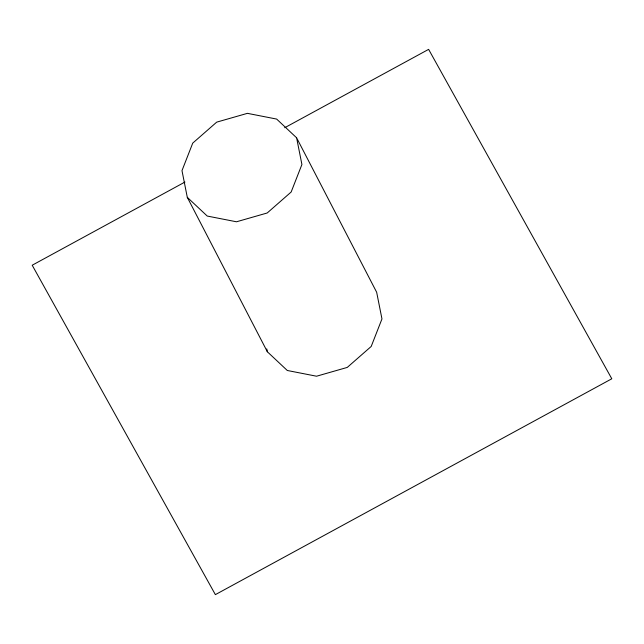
<?xml version="1.0" encoding="UTF-8"?>
<svg xmlns="http://www.w3.org/2000/svg" width="644" height="644" viewBox="0 0 644 644"><rect width="100%" height="100%" fill="white"/><g stroke="black" fill="none" stroke-linecap="round" stroke-linejoin="round"><path stroke-width="0.97" d="M184.941 182.051L32.2 265.223L215.378 594.637L611.8 378.777L428.622 49.363L284.712 127.729M296.61 137.8L276.654 119.076L247.409 113.344L216.69 122.143L192.741 143.113L181.986 170.628L187.291 197.33L267.341 351.761L287.288 370.485L316.542 376.217L347.261 367.418L371.202 346.456L381.964 318.933L376.659 292.239L296.61 137.8L301.915 164.502L291.152 192.017L267.204 212.987L236.493 221.786L207.239 216.054L187.291 197.33M266.769 348.903L267.341 351.761"/></g></svg>
